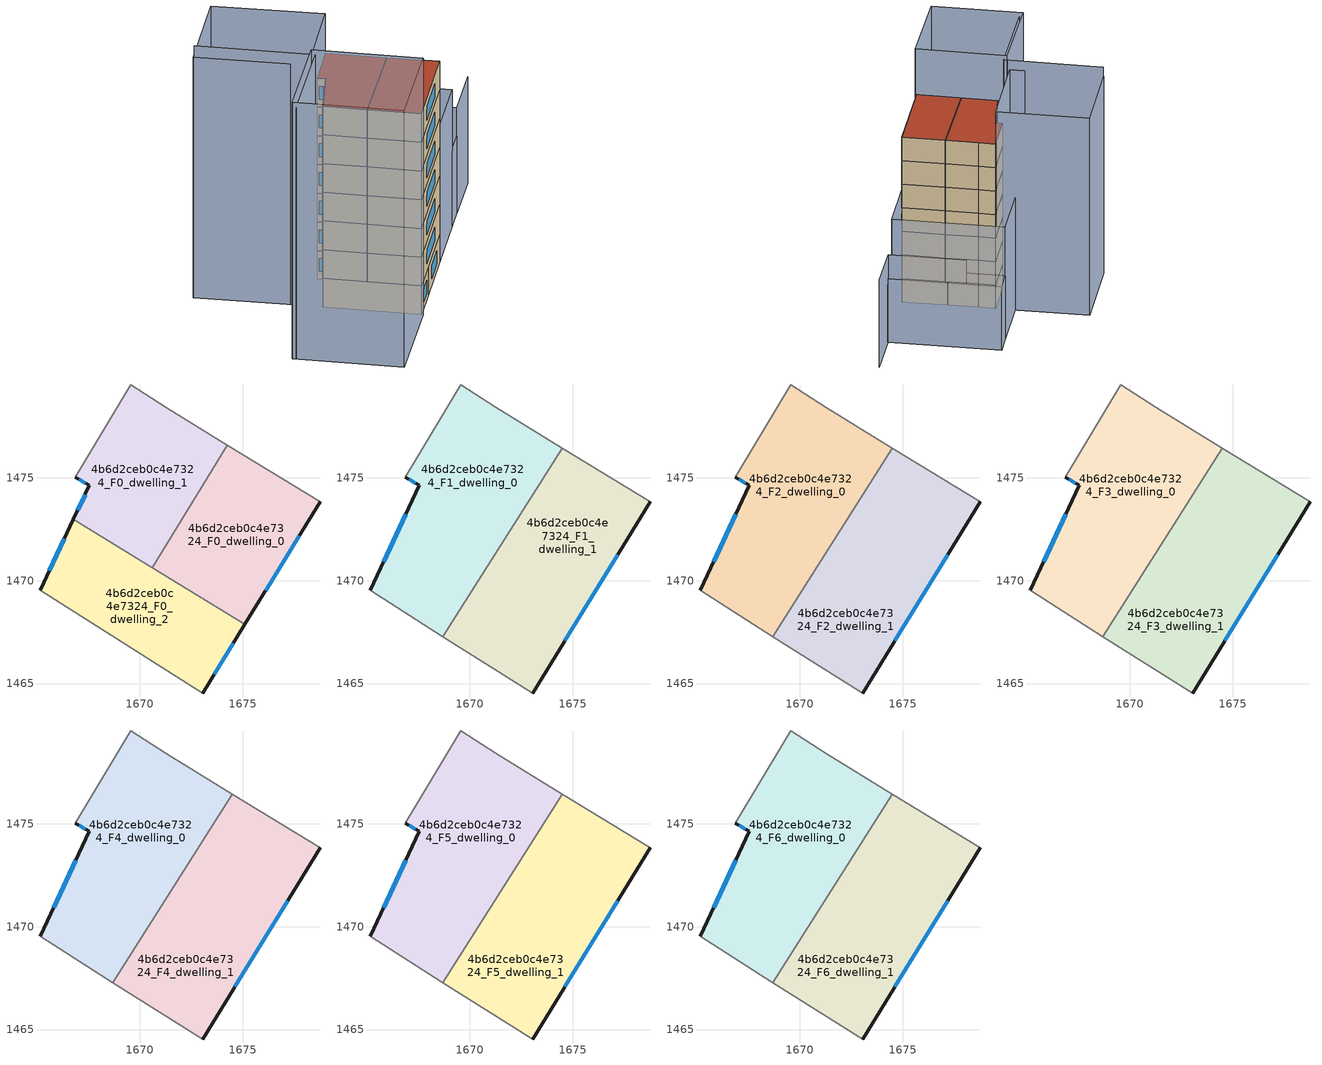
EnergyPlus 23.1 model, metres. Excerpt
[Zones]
4b6d2ceb0c4e7324_F0_dwelling_0
 floor ground (EU_floor_Construction): 1678.77,1473.83 1675.11,1467.87 1670.61,1470.64 1674.26,1476.59 z0
 wall outside (EU_wall_Construction): 1675.11,1467.87 1678.77,1473.83 z0:3
 wall adiabatic (EU_wall_Construction): 1678.77,1473.83 1674.26,1476.59 z0:3
 wall to 4b6d2ceb0c4e7324_F0_dwelling_1 (EU_wall_Construction): 1674.26,1476.59 1670.61,1470.64 z0:3
 wall to 4b6d2ceb0c4e7324_F0_dwelling_2 (EU_wall_Construction): 1670.61,1470.64 1675.11,1467.87 z0:3
 window (EU_Window_Construction): 1676.12,1469.51 1677.76,1472.19 z0.83:2.17
4b6d2ceb0c4e7324_F0_dwelling_1
 floor ground (EU_floor_Construction): 1674.26,1476.59 1670.61,1470.64 1666.78,1472.98 1667.56,1474.63 1666.86,1475.03 1669.56,1479.54 1671.26,1478.43 z0
 wall outside (EU_wall_Construction): 1666.86,1475.03 1667.56,1474.63 1666.78,1472.98 z0:3
 wall adiabatic (EU_wall_Construction): 1674.26,1476.59 1671.26,1478.43 1669.56,1479.54 1666.86,1475.03 z0:3
 wall to 4b6d2ceb0c4e7324_F0_dwelling_2 (EU_wall_Construction): 1666.78,1472.98 1670.61,1470.64 z0:3
 window (EU_Window_Construction): 1667.35,1474.18 1667,1473.44 / 1667.05,1474.92 1667.37,1474.74 z0.83:2.17
4b6d2ceb0c4e7324_F0_dwelling_2
 floor ground (EU_floor_Construction): 1675.11,1467.87 1673.06,1464.52 1665.16,1469.53 1666.78,1472.98 z0
 wall outside (EU_wall_Construction): 1673.06,1464.52 1675.11,1467.87 / 1666.78,1472.98 1665.16,1469.53 z0:3
 wall adiabatic (EU_wall_Construction): 1665.16,1469.53 1673.06,1464.52 z0:3
 window (EU_Window_Construction): 1673.63,1465.45 1674.55,1466.95 / 1666.34,1472.03 1665.6,1470.48 z0.83:2.17
4b6d2ceb0c4e7324_F1_dwelling_0
 floor to 4b6d2ceb0c4e7324_F0_dwelling_0 (EU_floor_Construction): 1674.49,1476.45 1670.76,1470.55 1670.61,1470.64 1674.26,1476.59 z3
 floor to 4b6d2ceb0c4e7324_F0_dwelling_1 (EU_floor_Construction): 1674.26,1476.59 1670.61,1470.64 1666.78,1472.98 1667.56,1474.63 1666.86,1475.03 1669.56,1479.54 1671.26,1478.43 z3
 floor to 4b6d2ceb0c4e7324_F0_dwelling_2 (EU_floor_Construction): 1670.76,1470.55 1668.69,1467.29 1665.16,1469.53 1666.78,1472.98 z3
 wall outside (EU_wall_Construction): 1666.86,1475.03 1667.56,1474.63 1665.16,1469.53 z3:6
 wall adiabatic (EU_wall_Construction): 1674.49,1476.45 1671.26,1478.43 1669.56,1479.54 1666.86,1475.03 / 1665.16,1469.53 1668.69,1467.29 z3:6
 wall to 4b6d2ceb0c4e7324_F1_dwelling_1 (EU_wall_Construction): 1668.69,1467.29 1674.49,1476.45 z3:6
 window (EU_Window_Construction): 1666.9,1473.23 1665.82,1470.93 / 1667.05,1474.92 1667.37,1474.74 z3.83:5.17
4b6d2ceb0c4e7324_F1_dwelling_1
 floor to 4b6d2ceb0c4e7324_F0_dwelling_0 (EU_floor_Construction): 1678.77,1473.83 1675.11,1467.87 1670.76,1470.55 1674.49,1476.45 z3
 floor to 4b6d2ceb0c4e7324_F0_dwelling_2 (EU_floor_Construction): 1675.11,1467.87 1673.06,1464.52 1668.69,1467.29 1670.76,1470.55 z3
 wall outside (EU_wall_Construction): 1673.06,1464.52 1678.77,1473.83 z3:6
 wall adiabatic (EU_wall_Construction): 1668.69,1467.29 1673.06,1464.52 / 1678.77,1473.83 1674.49,1476.45 z3:6
 window (EU_Window_Construction): 1674.63,1467.08 1677.2,1471.27 z3.83:5.17
4b6d2ceb0c4e7324_F2_dwelling_0
 floor to 4b6d2ceb0c4e7324_F1_dwelling_0 (EU_floor_Construction): 1674.49,1476.45 1668.69,1467.29 1665.16,1469.53 1667.56,1474.63 1666.86,1475.03 1669.56,1479.54 1671.26,1478.43 z6
 wall outside (EU_wall_Construction): 1666.86,1475.03 1667.56,1474.63 1665.16,1469.53 z6:9
 wall adiabatic (EU_wall_Construction): 1674.49,1476.45 1671.26,1478.43 1669.56,1479.54 1666.86,1475.03 / 1665.16,1469.53 1668.69,1467.29 z6:9
 wall to 4b6d2ceb0c4e7324_F2_dwelling_1 (EU_wall_Construction): 1668.69,1467.29 1674.49,1476.45 z6:9
 window (EU_Window_Construction): 1666.9,1473.23 1665.82,1470.93 / 1667.05,1474.92 1667.37,1474.74 z6.83:8.17
4b6d2ceb0c4e7324_F2_dwelling_1
 floor to 4b6d2ceb0c4e7324_F1_dwelling_1 (EU_floor_Construction): 1678.77,1473.83 1673.06,1464.52 1668.69,1467.29 1674.49,1476.45 z6
 wall outside (EU_wall_Construction): 1673.06,1464.52 1678.77,1473.83 z6:9
 wall adiabatic (EU_wall_Construction): 1668.69,1467.29 1673.06,1464.52 / 1678.77,1473.83 1674.49,1476.45 z6:9
 window (EU_Window_Construction): 1674.63,1467.08 1677.2,1471.27 z6.83:8.17
4b6d2ceb0c4e7324_F3_dwelling_0
 floor to 4b6d2ceb0c4e7324_F2_dwelling_0 (EU_floor_Construction): 1674.49,1476.45 1668.69,1467.29 1665.16,1469.53 1667.56,1474.63 1666.86,1475.03 1669.56,1479.54 1671.26,1478.43 z9
 wall outside (EU_wall_Construction): 1666.86,1475.03 1667.56,1474.63 1665.16,1469.53 z9:12
 wall adiabatic (EU_wall_Construction): 1674.49,1476.45 1671.26,1478.43 1669.56,1479.54 1666.86,1475.03 / 1665.16,1469.53 1668.69,1467.29 z9:12
 wall to 4b6d2ceb0c4e7324_F3_dwelling_1 (EU_wall_Construction): 1668.69,1467.29 1674.49,1476.45 z9:12
 window (EU_Window_Construction): 1666.9,1473.23 1665.82,1470.93 / 1667.05,1474.92 1667.37,1474.74 z9.83:11.17
4b6d2ceb0c4e7324_F3_dwelling_1
 floor to 4b6d2ceb0c4e7324_F2_dwelling_1 (EU_floor_Construction): 1678.77,1473.83 1673.06,1464.52 1668.69,1467.29 1674.49,1476.45 z9
 wall outside (EU_wall_Construction): 1673.06,1464.52 1678.77,1473.83 z9:12
 wall adiabatic (EU_wall_Construction): 1668.69,1467.29 1673.06,1464.52 / 1678.77,1473.83 1674.49,1476.45 z9:12
 window (EU_Window_Construction): 1674.63,1467.08 1677.2,1471.27 z9.83:11.17
4b6d2ceb0c4e7324_F4_dwelling_0
 floor to 4b6d2ceb0c4e7324_F3_dwelling_0 (EU_floor_Construction): 1674.49,1476.45 1668.69,1467.29 1665.16,1469.53 1667.56,1474.63 1666.86,1475.03 1669.56,1479.54 1671.26,1478.43 z12
 wall outside (EU_wall_Construction): 1666.86,1475.03 1667.56,1474.63 1665.16,1469.53 z12:15
 wall adiabatic (EU_wall_Construction): 1674.49,1476.45 1671.26,1478.43 1669.56,1479.54 1666.86,1475.03 / 1665.16,1469.53 1668.69,1467.29 z12:15
 wall to 4b6d2ceb0c4e7324_F4_dwelling_1 (EU_wall_Construction): 1668.69,1467.29 1674.49,1476.45 z12:15
 window (EU_Window_Construction): 1666.9,1473.23 1665.82,1470.93 / 1667.05,1474.92 1667.37,1474.74 z12.83:14.17
4b6d2ceb0c4e7324_F4_dwelling_1
 floor to 4b6d2ceb0c4e7324_F3_dwelling_1 (EU_floor_Construction): 1678.77,1473.83 1673.06,1464.52 1668.69,1467.29 1674.49,1476.45 z12
 wall outside (EU_wall_Construction): 1673.06,1464.52 1678.77,1473.83 z12:15
 wall adiabatic (EU_wall_Construction): 1668.69,1467.29 1673.06,1464.52 / 1678.77,1473.83 1674.49,1476.45 z12:15
 window (EU_Window_Construction): 1674.63,1467.08 1677.2,1471.27 z12.83:14.17
4b6d2ceb0c4e7324_F5_dwelling_0
 floor to 4b6d2ceb0c4e7324_F4_dwelling_0 (EU_floor_Construction): 1674.49,1476.45 1668.69,1467.29 1665.16,1469.53 1667.56,1474.63 1666.86,1475.03 1669.56,1479.54 1671.26,1478.43 z15
 wall outside (EU_wall_Construction): 1666.86,1475.03 1667.56,1474.63 1665.16,1469.53 z15:18
 wall adiabatic (EU_wall_Construction): 1674.49,1476.45 1671.26,1478.43 1669.56,1479.54 1666.86,1475.03 / 1665.16,1469.53 1668.69,1467.29 z15:18
 wall to 4b6d2ceb0c4e7324_F5_dwelling_1 (EU_wall_Construction): 1668.69,1467.29 1674.49,1476.45 z15:18
 window (EU_Window_Construction): 1666.9,1473.23 1665.82,1470.93 / 1667.05,1474.92 1667.37,1474.74 z15.83:17.17
4b6d2ceb0c4e7324_F5_dwelling_1
 floor to 4b6d2ceb0c4e7324_F4_dwelling_1 (EU_floor_Construction): 1678.77,1473.83 1673.06,1464.52 1668.69,1467.29 1674.49,1476.45 z15
 wall outside (EU_wall_Construction): 1673.06,1464.52 1678.77,1473.83 z15:18
 wall adiabatic (EU_wall_Construction): 1668.69,1467.29 1673.06,1464.52 / 1678.77,1473.83 1674.49,1476.45 z15:18
 window (EU_Window_Construction): 1674.63,1467.08 1677.2,1471.27 z15.83:17.17
4b6d2ceb0c4e7324_F6_dwelling_0
 floor to 4b6d2ceb0c4e7324_F5_dwelling_0 (EU_floor_Construction): 1674.49,1476.45 1668.69,1467.29 1665.16,1469.53 1667.56,1474.63 1666.86,1475.03 1669.56,1479.54 1671.26,1478.43 z18
 wall outside (EU_wall_Construction): 1666.86,1475.03 1667.56,1474.63 1665.16,1469.53 z18:21
 wall adiabatic (EU_wall_Construction): 1674.49,1476.45 1671.26,1478.43 1669.56,1479.54 1666.86,1475.03 / 1665.16,1469.53 1668.69,1467.29 z18:21
 wall to 4b6d2ceb0c4e7324_F6_dwelling_1 (EU_wall_Construction): 1668.69,1467.29 1674.49,1476.45 z18:21
 window (EU_Window_Construction): 1666.9,1473.23 1665.82,1470.93 / 1667.05,1474.92 1667.37,1474.74 z18.83:20.17
 roof outside (EU_roof_Construction): 1668.69,1467.29 1674.49,1476.45 1671.26,1478.43 1669.56,1479.54 1666.86,1475.03 1667.56,1474.63 1665.16,1469.53 z21
4b6d2ceb0c4e7324_F6_dwelling_1
 floor to 4b6d2ceb0c4e7324_F5_dwelling_1 (EU_floor_Construction): 1678.77,1473.83 1673.06,1464.52 1668.69,1467.29 1674.49,1476.45 z18
 wall outside (EU_wall_Construction): 1673.06,1464.52 1678.77,1473.83 z18:21
 wall adiabatic (EU_wall_Construction): 1668.69,1467.29 1673.06,1464.52 / 1678.77,1473.83 1674.49,1476.45 z18:21
 window (EU_Window_Construction): 1674.63,1467.08 1677.2,1471.27 z18.83:20.17
 roof outside (EU_roof_Construction): 1673.06,1464.52 1678.77,1473.83 1674.49,1476.45 1668.69,1467.29 z21
shading: 1667.35,1455.22 1658.4,1460.85 / 1658.4,1460.85 1664.22,1470.12 / 1664.22,1470.12 1673.18,1464.49 / 1673.18,1464.49 1667.35,1455.22 z0:26.8; 1654.85,1476.04 1664.58,1469.97 / 1664.58,1469.97 1658.75,1460.63 z0:26.3; 1660.36,1485.14 1669.59,1479.52 / 1669.59,1479.52 1664,1470.35 / 1664,1470.35 1654.77,1475.97 / 1654.77,1475.97 1660.36,1485.14 z0:25.1; 1671.57,1487.04 1682.69,1480.22 / 1682.69,1480.22 1678.77,1473.83 / 1678.77,1473.83 1667.65,1480.65 / 1667.65,1480.65 1671.57,1487.04 z0:14.3; 1682.71,1480.21 1671.56,1487.04 / 1671.56,1487.04 1672.97,1489.35 / 1672.97,1489.35 1684.12,1482.51 / 1684.12,1482.51 1682.71,1480.21 z0:8.1; 1687.45,1487.89 1684.07,1482.43 / 1684.07,1482.43 1676.4,1487.18 z0:11.1; 1667.66,1480.64 1660.35,1485.12 z0:18.5
[Building]
EU S2 Campaign: North Axis=0; Terrain=City; Solar Distribution=FullExterior
[Site:Location]
Lyon-Bron: Latitude=45.75; Longitude=5; Time Zone=1; Elevation=198
[SizingPeriod:WeatherFileDays]
AnnualSizingPeriod: Begin Month=1; Begin Day of Month=1; End Month=12; End Day of Month=31; Day of Week for Start Day=Monday; Use Weather File Daylight Saving Period=No; Use Weather File Rain and Snow Indicators=No
[MATERIAL]
EU_InternalMass_Material: Roughness=MediumRough; Thickness=0.1; Conductivity=1; Density=1800; Specific Heat=900; Thermal Absorptance=0.9; Solar Absorptance=0.7; Visible Absorptance=0.7
[MATERIAL:NOMASS] Roughness=MediumRough; Thermal Absorptance=0.9; Solar Absorptance=0.7; Visible Absorptance=0.7
Name | Thermal Resistance
EU_wall_NoMass | 0.87146
EU_roof_NoMass | 0.842276
EU_floor_NoMass | 0.496999
[WINDOWMATERIAL:SIMPLEGLAZINGSYSTEM]
EU_Window_SimpleGlazing: UFactor=2.2525; Solar Heat Gain Coefficient=0.76; Visible Transmittance=0.76
[CONSTRUCTION]
EU_wall_Construction: EU_wall_NoMass
EU_roof_Construction: EU_roof_NoMass
EU_floor_Construction: EU_floor_NoMass
EU_Window_Construction: EU_Window_SimpleGlazing
EU_InternalMass_Construction: EU_InternalMass_Material
[ZONE] Type=1; Multiplier=1; Ceiling Height=autocalculate; Floor Area=autocalculate; Part of Total Floor Area=Yes
Name | Volume
4b6d2ceb0c4e7324_F0_dwelling_0 | 110.793
4b6d2ceb0c4e7324_F1_dwelling_0 | 166.195
4b6d2ceb0c4e7324_F2_dwelling_0; 4b6d2ceb0c4e7324_F3_dwelling_0; 4b6d2ceb0c4e7324_F4_dwelling_0; 4b6d2ceb0c4e7324_F5_dwelling_0; 4b6d2ceb0c4e7324_F6_dwelling_0 | 166.197
4b6d2ceb0c4e7324_F0_dwelling_1 | 110.792
4b6d2ceb0c4e7324_F1_dwelling_1 | 166.196
4b6d2ceb0c4e7324_F2_dwelling_1; 4b6d2ceb0c4e7324_F3_dwelling_1; 4b6d2ceb0c4e7324_F4_dwelling_1; 4b6d2ceb0c4e7324_F5_dwelling_1; 4b6d2ceb0c4e7324_F6_dwelling_1 | 166.203
4b6d2ceb0c4e7324_F0_dwelling_2 | 110.8125
[INTERNALMASS] Construction=EU_InternalMass_Construction
Name | Zone or ZoneList | Surface Area
4b6d2ceb0c4e7324_F0_dwelling_0_EU_InternalMass | 4b6d2ceb0c4e7324_F0_dwelling_0 | 36.9326
4b6d2ceb0c4e7324_F0_dwelling_1_EU_InternalMass | 4b6d2ceb0c4e7324_F0_dwelling_1 | 36.9312
4b6d2ceb0c4e7324_F0_dwelling_2_EU_InternalMass | 4b6d2ceb0c4e7324_F0_dwelling_2 | 36.9373
4b6d2ceb0c4e7324_F1_dwelling_0_EU_InternalMass | 4b6d2ceb0c4e7324_F1_dwelling_0 | 55.3991
4b6d2ceb0c4e7324_F1_dwelling_1_EU_InternalMass | 4b6d2ceb0c4e7324_F1_dwelling_1 | 55.401
4b6d2ceb0c4e7324_F2_dwelling_0_EU_InternalMass | 4b6d2ceb0c4e7324_F2_dwelling_0 | 55.3991
4b6d2ceb0c4e7324_F2_dwelling_1_EU_InternalMass | 4b6d2ceb0c4e7324_F2_dwelling_1 | 55.401
4b6d2ceb0c4e7324_F3_dwelling_0_EU_InternalMass | 4b6d2ceb0c4e7324_F3_dwelling_0 | 55.3991
4b6d2ceb0c4e7324_F3_dwelling_1_EU_InternalMass | 4b6d2ceb0c4e7324_F3_dwelling_1 | 55.401
4b6d2ceb0c4e7324_F4_dwelling_0_EU_InternalMass | 4b6d2ceb0c4e7324_F4_dwelling_0 | 55.3991
4b6d2ceb0c4e7324_F4_dwelling_1_EU_InternalMass | 4b6d2ceb0c4e7324_F4_dwelling_1 | 55.401
4b6d2ceb0c4e7324_F5_dwelling_0_EU_InternalMass | 4b6d2ceb0c4e7324_F5_dwelling_0 | 55.3991
4b6d2ceb0c4e7324_F5_dwelling_1_EU_InternalMass | 4b6d2ceb0c4e7324_F5_dwelling_1 | 55.401
4b6d2ceb0c4e7324_F6_dwelling_0_EU_InternalMass | 4b6d2ceb0c4e7324_F6_dwelling_0 | 55.3991
4b6d2ceb0c4e7324_F6_dwelling_1_EU_InternalMass | 4b6d2ceb0c4e7324_F6_dwelling_1 | 55.401
[OTHEREQUIPMENT] Fuel Type=Electricity; Design Level Calculation Method=Watts/Area; Power per Zone Floor Area=1; Fraction Latent=0; Fraction Radiant=0; Fraction Lost=0; Carbon Dioxide Generation Rate=0; EndUse Subcategory=EU_Step8_InternalGains
Name | Zone or ZoneList or Space or SpaceList | Schedule
EU_Step8_InternalGain_4b6d2ceb0c4e7324_F0_dwelling_0_f000 | 4b6d2ceb0c4e7324_F0_dwelling_0 | EU_Step8_GainSchedule_4b6d2ceb0c4e7324_F0_dwelling_0_f000
EU_Step8_InternalGain_4b6d2ceb0c4e7324_F0_dwelling_1_f000 | 4b6d2ceb0c4e7324_F0_dwelling_1 | EU_Step8_GainSchedule_4b6d2ceb0c4e7324_F0_dwelling_1_f000
EU_Step8_InternalGain_4b6d2ceb0c4e7324_F0_dwelling_2_f000 | 4b6d2ceb0c4e7324_F0_dwelling_2 | EU_Step8_GainSchedule_4b6d2ceb0c4e7324_F0_dwelling_2_f000
EU_Step8_InternalGain_4b6d2ceb0c4e7324_F1_dwelling_0_f000 | 4b6d2ceb0c4e7324_F1_dwelling_0 | EU_Step8_GainSchedule_4b6d2ceb0c4e7324_F1_dwelling_0_f000
EU_Step8_InternalGain_4b6d2ceb0c4e7324_F1_dwelling_1_f000 | 4b6d2ceb0c4e7324_F1_dwelling_1 | EU_Step8_GainSchedule_4b6d2ceb0c4e7324_F1_dwelling_1_f000
EU_Step8_InternalGain_4b6d2ceb0c4e7324_F2_dwelling_0_f000 | 4b6d2ceb0c4e7324_F2_dwelling_0 | EU_Step8_GainSchedule_4b6d2ceb0c4e7324_F2_dwelling_0_f000
EU_Step8_InternalGain_4b6d2ceb0c4e7324_F2_dwelling_1_f000 | 4b6d2ceb0c4e7324_F2_dwelling_1 | EU_Step8_GainSchedule_4b6d2ceb0c4e7324_F2_dwelling_1_f000
EU_Step8_InternalGain_4b6d2ceb0c4e7324_F3_dwelling_0_f000 | 4b6d2ceb0c4e7324_F3_dwelling_0 | EU_Step8_GainSchedule_4b6d2ceb0c4e7324_F3_dwelling_0_f000
EU_Step8_InternalGain_4b6d2ceb0c4e7324_F3_dwelling_1_f000 | 4b6d2ceb0c4e7324_F3_dwelling_1 | EU_Step8_GainSchedule_4b6d2ceb0c4e7324_F3_dwelling_1_f000
EU_Step8_InternalGain_4b6d2ceb0c4e7324_F4_dwelling_0_f000 | 4b6d2ceb0c4e7324_F4_dwelling_0 | EU_Step8_GainSchedule_4b6d2ceb0c4e7324_F4_dwelling_0_f000
EU_Step8_InternalGain_4b6d2ceb0c4e7324_F4_dwelling_1_f000 | 4b6d2ceb0c4e7324_F4_dwelling_1 | EU_Step8_GainSchedule_4b6d2ceb0c4e7324_F4_dwelling_1_f000
EU_Step8_InternalGain_4b6d2ceb0c4e7324_F5_dwelling_0_f000 | 4b6d2ceb0c4e7324_F5_dwelling_0 | EU_Step8_GainSchedule_4b6d2ceb0c4e7324_F5_dwelling_0_f000
EU_Step8_InternalGain_4b6d2ceb0c4e7324_F5_dwelling_1_f000 | 4b6d2ceb0c4e7324_F5_dwelling_1 | EU_Step8_GainSchedule_4b6d2ceb0c4e7324_F5_dwelling_1_f000
EU_Step8_InternalGain_4b6d2ceb0c4e7324_F6_dwelling_0_f000 | 4b6d2ceb0c4e7324_F6_dwelling_0 | EU_Step8_GainSchedule_4b6d2ceb0c4e7324_F6_dwelling_0_f000
EU_Step8_InternalGain_4b6d2ceb0c4e7324_F6_dwelling_1_f000 | 4b6d2ceb0c4e7324_F6_dwelling_1 | EU_Step8_GainSchedule_4b6d2ceb0c4e7324_F6_dwelling_1_f000
[ZONEVENTILATION:DESIGNFLOWRATE] Schedule=EU_AlwaysOn; Design Flow Rate Calculation Method=AirChanges/Hour; Air Changes per Hour=0.425; Ventilation Type=Natural; Fan Pressure Rise=0; Fan Total Efficiency=1; Constant Term Coefficient=1; Temperature Term Coefficient=0; Velocity Term Coefficient=0; Velocity Squared Term Coefficient=0; Minimum Indoor Temperature=-100; Maximum Indoor Temperature=100; Delta Temperature=-100; Minimum Outdoor Temperature=-100; Maximum Outdoor Temperature=100; Maximum Wind Speed=40
Name | Zone or ZoneList or Space or SpaceList
EU_ConstantAir_4b6d2ceb0c4e7324_F0_dwelling_0 | 4b6d2ceb0c4e7324_F0_dwelling_0
EU_ConstantAir_4b6d2ceb0c4e7324_F0_dwelling_1 | 4b6d2ceb0c4e7324_F0_dwelling_1
EU_ConstantAir_4b6d2ceb0c4e7324_F0_dwelling_2 | 4b6d2ceb0c4e7324_F0_dwelling_2
EU_ConstantAir_4b6d2ceb0c4e7324_F1_dwelling_0 | 4b6d2ceb0c4e7324_F1_dwelling_0
EU_ConstantAir_4b6d2ceb0c4e7324_F1_dwelling_1 | 4b6d2ceb0c4e7324_F1_dwelling_1
EU_ConstantAir_4b6d2ceb0c4e7324_F2_dwelling_0 | 4b6d2ceb0c4e7324_F2_dwelling_0
EU_ConstantAir_4b6d2ceb0c4e7324_F2_dwelling_1 | 4b6d2ceb0c4e7324_F2_dwelling_1
EU_ConstantAir_4b6d2ceb0c4e7324_F3_dwelling_0 | 4b6d2ceb0c4e7324_F3_dwelling_0
EU_ConstantAir_4b6d2ceb0c4e7324_F3_dwelling_1 | 4b6d2ceb0c4e7324_F3_dwelling_1
EU_ConstantAir_4b6d2ceb0c4e7324_F4_dwelling_0 | 4b6d2ceb0c4e7324_F4_dwelling_0
EU_ConstantAir_4b6d2ceb0c4e7324_F4_dwelling_1 | 4b6d2ceb0c4e7324_F4_dwelling_1
EU_ConstantAir_4b6d2ceb0c4e7324_F5_dwelling_0 | 4b6d2ceb0c4e7324_F5_dwelling_0
EU_ConstantAir_4b6d2ceb0c4e7324_F5_dwelling_1 | 4b6d2ceb0c4e7324_F5_dwelling_1
EU_ConstantAir_4b6d2ceb0c4e7324_F6_dwelling_0 | 4b6d2ceb0c4e7324_F6_dwelling_0
EU_ConstantAir_4b6d2ceb0c4e7324_F6_dwelling_1 | 4b6d2ceb0c4e7324_F6_dwelling_1
[HVACTEMPLATE:THERMOSTAT] Constant Heating Setpoint=20; Constant Cooling Setpoint=50
EU_HeatOnly_4b6d2ceb0c4e7324_F0_dwelling_0; EU_HeatOnly_4b6d2ceb0c4e7324_F0_dwelling_1; EU_HeatOnly_4b6d2ceb0c4e7324_F0_dwelling_2; EU_HeatOnly_4b6d2ceb0c4e7324_F1_dwelling_0; EU_HeatOnly_4b6d2ceb0c4e7324_F1_dwelling_1; EU_HeatOnly_4b6d2ceb0c4e7324_F2_dwelling_0; EU_HeatOnly_4b6d2ceb0c4e7324_F2_dwelling_1; EU_HeatOnly_4b6d2ceb0c4e7324_F3_dwelling_0; EU_HeatOnly_4b6d2ceb0c4e7324_F3_dwelling_1; EU_HeatOnly_4b6d2ceb0c4e7324_F4_dwelling_0; EU_HeatOnly_4b6d2ceb0c4e7324_F4_dwelling_1; EU_HeatOnly_4b6d2ceb0c4e7324_F5_dwelling_0; EU_HeatOnly_4b6d2ceb0c4e7324_F5_dwelling_1; EU_HeatOnly_4b6d2ceb0c4e7324_F6_dwelling_0; EU_HeatOnly_4b6d2ceb0c4e7324_F6_dwelling_1
[HVACTEMPLATE:ZONE:IDEALLOADSAIRSYSTEM] System Availability Schedule=EU_AlwaysOn; Maximum Heating Supply Air Temperature=50; Minimum Cooling Supply Air Temperature=13; Maximum Heating Supply Air Humidity Ratio=0.0156; Minimum Cooling Supply Air Humidity Ratio=0.0077; Heating Limit=NoLimit; Cooling Limit=NoLimit; Heating Availability Schedule=EU_AlwaysOn; Cooling Availability Schedule=EU_CoolingOff; Dehumidification Control Type=ConstantSensibleHeatRatio; Cooling Sensible Heat Ratio=0.7; Dehumidification Setpoint=60; Humidification Control Type=None; Humidification Setpoint=30; Outdoor Air Method=None; Outdoor Air Flow Rate per Person=0.00944; Outdoor Air Flow Rate per Zone Floor Area=0; Outdoor Air Flow Rate per Zone=0; Demand Controlled Ventilation Type=None; Outdoor Air Economizer Type=NoEconomizer; Heat Recovery Type=None; Sensible Heat Recovery Effectiveness=0.7; Latent Heat Recovery Effectiveness=0.65
Name | Template Thermostat
4b6d2ceb0c4e7324_F0_dwelling_0 | EU_HeatOnly_4b6d2ceb0c4e7324_F0_dwelling_0
4b6d2ceb0c4e7324_F0_dwelling_1 | EU_HeatOnly_4b6d2ceb0c4e7324_F0_dwelling_1
4b6d2ceb0c4e7324_F0_dwelling_2 | EU_HeatOnly_4b6d2ceb0c4e7324_F0_dwelling_2
4b6d2ceb0c4e7324_F1_dwelling_0 | EU_HeatOnly_4b6d2ceb0c4e7324_F1_dwelling_0
4b6d2ceb0c4e7324_F1_dwelling_1 | EU_HeatOnly_4b6d2ceb0c4e7324_F1_dwelling_1
4b6d2ceb0c4e7324_F2_dwelling_0 | EU_HeatOnly_4b6d2ceb0c4e7324_F2_dwelling_0
4b6d2ceb0c4e7324_F2_dwelling_1 | EU_HeatOnly_4b6d2ceb0c4e7324_F2_dwelling_1
4b6d2ceb0c4e7324_F3_dwelling_0 | EU_HeatOnly_4b6d2ceb0c4e7324_F3_dwelling_0
4b6d2ceb0c4e7324_F3_dwelling_1 | EU_HeatOnly_4b6d2ceb0c4e7324_F3_dwelling_1
4b6d2ceb0c4e7324_F4_dwelling_0 | EU_HeatOnly_4b6d2ceb0c4e7324_F4_dwelling_0
4b6d2ceb0c4e7324_F4_dwelling_1 | EU_HeatOnly_4b6d2ceb0c4e7324_F4_dwelling_1
4b6d2ceb0c4e7324_F5_dwelling_0 | EU_HeatOnly_4b6d2ceb0c4e7324_F5_dwelling_0
4b6d2ceb0c4e7324_F5_dwelling_1 | EU_HeatOnly_4b6d2ceb0c4e7324_F5_dwelling_1
4b6d2ceb0c4e7324_F6_dwelling_0 | EU_HeatOnly_4b6d2ceb0c4e7324_F6_dwelling_0
4b6d2ceb0c4e7324_F6_dwelling_1 | EU_HeatOnly_4b6d2ceb0c4e7324_F6_dwelling_1
[SIZING:ZONE] Zone Cooling Design Supply Air Temperature Input Method=SupplyAirTemperature; Zone Cooling Design Supply Air Temperature=13; Zone Heating Design Supply Air Temperature Input Method=SupplyAirTemperature; Zone Heating Design Supply Air Temperature=50; Zone Cooling Design Supply Air Humidity Ratio=0.008; Zone Heating Design Supply Air Humidity Ratio=0.008; Cooling Design Air Flow Method=DesignDay; Cooling Design Air Flow Rate=0; Cooling Minimum Air Flow per Zone Floor Area=0.000762; Cooling Minimum Air Flow=0; Cooling Minimum Air Flow Fraction=0.2; Heating Design Air Flow Method=DesignDay; Heating Design Air Flow Rate=0; Heating Maximum Air Flow per Zone Floor Area=0.002032; Heating Maximum Air Flow=0.141576; Heating Maximum Air Flow Fraction=0.3; Account for Dedicated Outdoor Air System=No; Dedicated Outdoor Air System Control Strategy=NeutralSupplyAir; Dedicated Outdoor Air Low Setpoint Temperature for Design=autosize; Dedicated Outdoor Air High Setpoint Temperature for Design=autosize; Zone Load Sizing Method=Sensible Load Only No Latent Load; Zone Latent Cooling Design Supply Air Humidity Ratio Input Method=HumidityRatioDifference; Zone Cooling Design Supply Air Humidity Ratio Difference=0.005; Zone Latent Heating Design Supply Air Humidity Ratio Input Method=HumidityRatioDifference; Zone Humidification Design Supply Air Humidity Ratio Difference=0.005
4b6d2ceb0c4e7324_F0_dwelling_0; 4b6d2ceb0c4e7324_F0_dwelling_1; 4b6d2ceb0c4e7324_F0_dwelling_2; 4b6d2ceb0c4e7324_F1_dwelling_0; 4b6d2ceb0c4e7324_F1_dwelling_1; 4b6d2ceb0c4e7324_F2_dwelling_0; 4b6d2ceb0c4e7324_F2_dwelling_1; 4b6d2ceb0c4e7324_F3_dwelling_0; 4b6d2ceb0c4e7324_F3_dwelling_1; 4b6d2ceb0c4e7324_F4_dwelling_0; 4b6d2ceb0c4e7324_F4_dwelling_1; 4b6d2ceb0c4e7324_F5_dwelling_0; 4b6d2ceb0c4e7324_F5_dwelling_1; 4b6d2ceb0c4e7324_F6_dwelling_0; 4b6d2ceb0c4e7324_F6_dwelling_1
[SCHEDULE:CONSTANT]
Name | Hourly Value
EU_AlwaysOn | 1
EU_CoolingOff | 0
[SCHEDULE:FILE] Column Number=1; Rows to Skip at Top=0; Number of Hours of Data=8760; Column Separator=Comma; Interpolate to Timestep=No; Minutes per Item=60; Adjust Schedule for Daylight Savings=Yes
Name | File
EU_Step8_GainSchedule_4b6d2ceb0c4e7324_F0_dwelling_0_f000 | ../../schedules/4b6d2ceb0c4e7324/4b6d2ceb0c4e7324_F0_dwelling_0_f000_gain.csv
EU_Step8_GainSchedule_4b6d2ceb0c4e7324_F0_dwelling_1_f000 | ../../schedules/4b6d2ceb0c4e7324/4b6d2ceb0c4e7324_F0_dwelling_1_f000_gain.csv
EU_Step8_GainSchedule_4b6d2ceb0c4e7324_F0_dwelling_2_f000 | ../../schedules/4b6d2ceb0c4e7324/4b6d2ceb0c4e7324_F0_dwelling_2_f000_gain.csv
EU_Step8_GainSchedule_4b6d2ceb0c4e7324_F1_dwelling_0_f000 | ../../schedules/4b6d2ceb0c4e7324/4b6d2ceb0c4e7324_F1_dwelling_0_f000_gain.csv
EU_Step8_GainSchedule_4b6d2ceb0c4e7324_F1_dwelling_1_f000 | ../../schedules/4b6d2ceb0c4e7324/4b6d2ceb0c4e7324_F1_dwelling_1_f000_gain.csv
EU_Step8_GainSchedule_4b6d2ceb0c4e7324_F2_dwelling_0_f000 | ../../schedules/4b6d2ceb0c4e7324/4b6d2ceb0c4e7324_F2_dwelling_0_f000_gain.csv
EU_Step8_GainSchedule_4b6d2ceb0c4e7324_F2_dwelling_1_f000 | ../../schedules/4b6d2ceb0c4e7324/4b6d2ceb0c4e7324_F2_dwelling_1_f000_gain.csv
EU_Step8_GainSchedule_4b6d2ceb0c4e7324_F3_dwelling_0_f000 | ../../schedules/4b6d2ceb0c4e7324/4b6d2ceb0c4e7324_F3_dwelling_0_f000_gain.csv
EU_Step8_GainSchedule_4b6d2ceb0c4e7324_F3_dwelling_1_f000 | ../../schedules/4b6d2ceb0c4e7324/4b6d2ceb0c4e7324_F3_dwelling_1_f000_gain.csv
EU_Step8_GainSchedule_4b6d2ceb0c4e7324_F4_dwelling_0_f000 | ../../schedules/4b6d2ceb0c4e7324/4b6d2ceb0c4e7324_F4_dwelling_0_f000_gain.csv
EU_Step8_GainSchedule_4b6d2ceb0c4e7324_F4_dwelling_1_f000 | ../../schedules/4b6d2ceb0c4e7324/4b6d2ceb0c4e7324_F4_dwelling_1_f000_gain.csv
EU_Step8_GainSchedule_4b6d2ceb0c4e7324_F5_dwelling_0_f000 | ../../schedules/4b6d2ceb0c4e7324/4b6d2ceb0c4e7324_F5_dwelling_0_f000_gain.csv
EU_Step8_GainSchedule_4b6d2ceb0c4e7324_F5_dwelling_1_f000 | ../../schedules/4b6d2ceb0c4e7324/4b6d2ceb0c4e7324_F5_dwelling_1_f000_gain.csv
EU_Step8_GainSchedule_4b6d2ceb0c4e7324_F6_dwelling_0_f000 | ../../schedules/4b6d2ceb0c4e7324/4b6d2ceb0c4e7324_F6_dwelling_0_f000_gain.csv
EU_Step8_GainSchedule_4b6d2ceb0c4e7324_F6_dwelling_1_f000 | ../../schedules/4b6d2ceb0c4e7324/4b6d2ceb0c4e7324_F6_dwelling_1_f000_gain.csv
